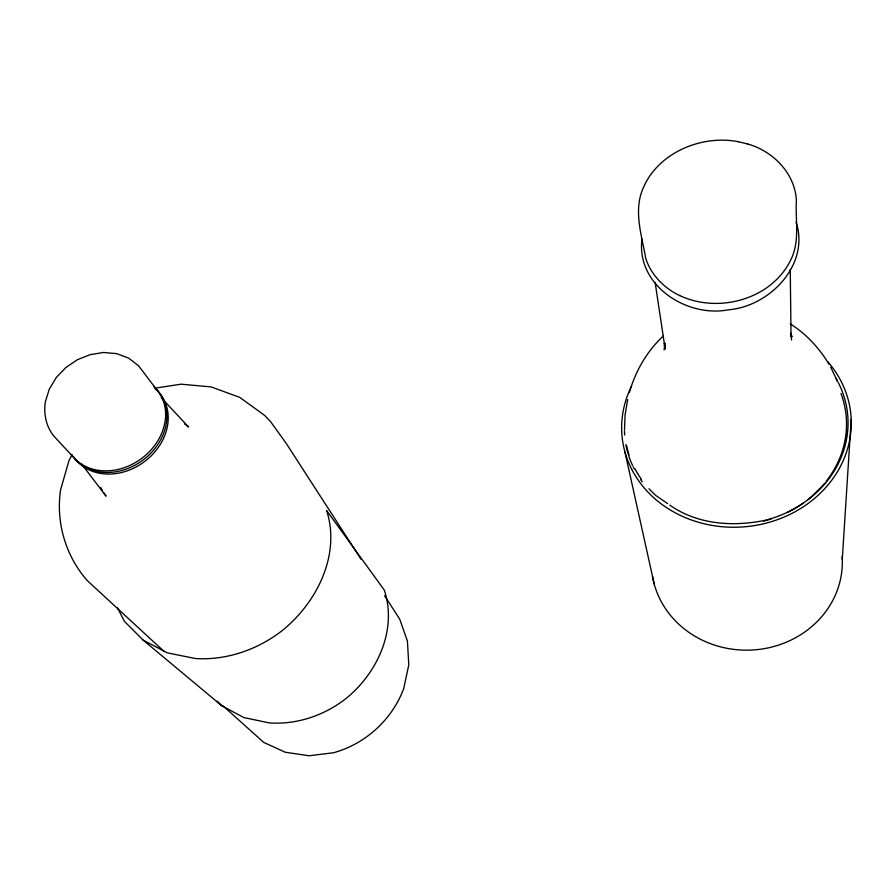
<?xml version="1.0" encoding="UTF-8"?>
<svg xmlns="http://www.w3.org/2000/svg" width="896" height="896" viewBox="0 0 896 896"><rect width="100%" height="100%" fill="white"/><g stroke="black" fill="none" stroke-linecap="round" stroke-linejoin="round"><path stroke-width="1.34" d="M624.49 429.766L625.072 415.139L627.67 399.571M664.955 343.851L664.765 349.362L664.462 342.978L665.078 348.499L655.122 282.397M641.984 239.165C635.992 285.13 686.56 317.856 728.403 309.826C769.731 306.365 810.208 264.734 796.04 221.939M842.285 559.205L851.2 419.395M664.698 346.203L664.899 343.717M664.048 349.854L665.179 343.448M664.966 344.008L664.328 346.293L665.09 343.974M629.35 392.56C635.454 371.202 646.923 351.131 663.309 336M72.061 454.787L69.059 460.331L60.648 489.586C55.619 522.021 65.554 555.811 87.147 580.474L164.304 651.672M154.986 388.181L180.992 384.182L211.176 386.915L239.848 397.432L264.656 415.43L270.469 421.49L286.104 443.218L361.088 559.317M738.472 141.736C699.339 134.03 652.938 154.918 640.774 194.656C634.794 215.746 642.219 237.63 645.77 258.462C651.134 274.96 664.115 288.187 679.627 295.546M747.41 143.898C772.923 150.965 795.155 173.365 796.387 200.682C795.267 219.296 799.635 238.952 792.21 256.738C786.363 270.771 775.634 282.33 762.832 290.338L762.776 290.371C738.069 305.435 705.869 307.877 679.56 295.512M738.315 141.702L747.611 143.954M143.158 640.136L167.373 652.87L195.418 658.526A120.803 104.776 -39.4 0 0 281.837 630.885C316.669 603.03 340.883 555.15 326.67 510.619L384.306 590.106C397.533 629.81 377.182 673.355 345.934 698.578A107.386 95.928 -41.2 0 1 269.125 722.882L243.914 717.573L221.995 705.914L143.158 640.136L124.454 621.376L117.488 607.858M790.227 323.826C806.12 333.906 819.302 348.006 828.901 364.146M667.576 503.552L655.794 495.477A111.787 98.941 -5.5 0 1 649.018 488.746M669.838 505.109C697.334 524.642 733.275 527.005 765.531 520.229A111.787 98.941 -5.5 0 0 838.208 382.458M184.419 423.786L188.586 427.022L161.28 397.757M222.936 705.79L263.715 742.403L285.275 752.248L309.198 755.776L333.614 752.73C365.59 743.848 392.134 719.656 403.726 688.531L408.8 664.81L407.411 641.077L399.706 619.136L384.563 595.672M217.235 701.165L221.995 705.914M73.718 457.486L54.555 436.89C46.211 427.269 43.501 414.232 45.338 401.834L49.314 389.032L56.448 377.317L65.957 367.438L77.414 359.722L90.059 354.67L103.522 352.475L116.749 353.64L128.744 358.165L138.566 365.781L155.389 387.99M81.547 463.904L106.053 496.171L103.936 492.867M102.525 490.65L100.408 487.346L100.733 488.578M835.934 378.157L837.547 381.539L830.749 367.237M790.675 333.491L792.221 336.818M790.821 334.555L791.493 336.795L790.586 333.122M624.904 451.819L654.214 584.102M790.619 333.424L791.605 339.998M791.034 336.168L790.25 269.382M153.563 386.198A53.704 44.229 -35.8 0 1 144.312 456.355A53.704 44.229 -35.8 0 1 71.299 454.462M156.71 389.726A53.592 44.173 -35.9 0 1 145.085 458.461A53.592 44.173 -35.9 0 1 73.573 457.117M155.243 388.819A53.48 44.106 -35.9 0 1 148.221 458.595A53.48 44.106 -35.9 0 1 75.074 458.73M827.691 361.659A114.934 101.741 -5.5 0 1 820.322 493.192A114.934 101.741 -5.5 0 1 673.019 511.582A114.934 101.741 -5.5 0 1 631.557 386.142M641.379 479.27A111.787 98.941 -5.5 0 1 634.995 468.854M629.07 454.899A111.787 98.941 -5.5 0 1 626.618 445.771M842.139 556.494A95.502 87.763 -1.1 0 1 757.277 649.611A95.502 87.763 -1.1 0 1 652.467 576.229M840.986 393.456A111.16 98.426 -5.6 0 1 826.269 481.23M824.589 483.325A111.16 98.426 -5.6 0 1 821.05 487.402L811.227 496.854A111.16 98.426 -5.6 0 1 808.024 499.475M803.578 502.802A111.16 98.426 -5.6 0 1 801.282 504.381M800.117 505.154A111.16 98.426 -5.6 0 1 787.931 512.142M771.176 518.941A111.16 98.426 -5.6 0 1 763.661 521.102M642.242 481.846A111.16 98.426 -5.6 0 1 640.752 479.774M634.222 468.944A111.16 98.426 -5.6 0 1 633.114 466.704M632.52 465.45A111.16 98.426 -5.6 0 1 628.533 455.146M628.13 453.835A111.16 98.426 -5.6 0 1 625.878 444.517M624.669 435.064A111.16 98.426 -5.6 0 1 624.467 430.998"/></g></svg>
